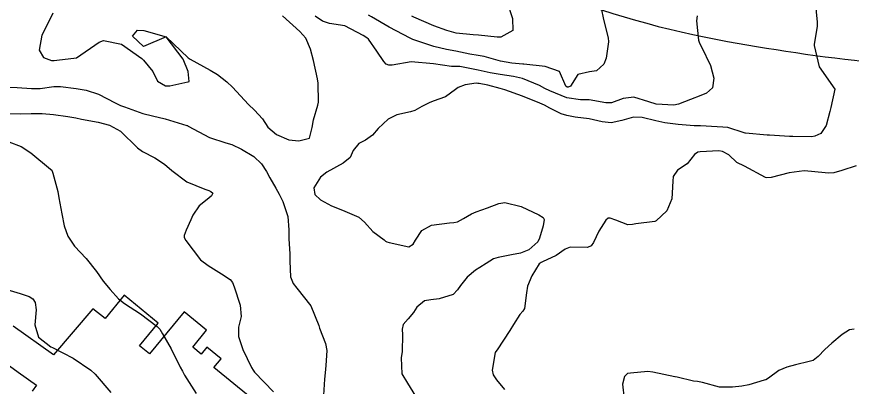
# Model space of a CAD drawing. Header units: metres. Extents: x 298520 to 308411, y 7433745 to 7450750.
# Drawn here: x 302178.8 to 302253.7, y 7441503.4 to 7441536.6 of the extents above; entities that cross this region are included whole.
import ezdxf

# ---------------------------------------------------------------- set-up
doc = ezdxf.new("R2010")
doc.units = ezdxf.units.M
doc.header["$LTSCALE"] = 10
for name, color, linetype in [('Curvas de Nivel 1m', 11, 'Continuous'), ('Curvas de Nivel 5m', 15, 'Continuous'), ('Edificações', 30, 'Continuous'), ('Vias Primárias', 230, 'Continuous')]:
    doc.layers.add(name, color=color, linetype=linetype)

msp = doc.modelspace()

# ---------------------------------------------------------------- linework, layer by layer
at = {"layer": 'Curvas de Nivel 1m', "flags": 128}
for points, elevation in [([(302222.748, 7441537.924), (302223.236, 7441536.46), (302223.261, 7441535.375), (302222.167, 7441534.775), (302221.857, 7441534.785), (302220.17, 7441534.963), (302219.69, 7441534.985), (302218.172, 7441535.151), (302217.332, 7441535.376), (302216.182, 7441535.801), (302214.391, 7441536.568), (302214.194, 7441536.657)], 723), ([(302231.173, 7441537.4), (302231.381, 7441536.368), (302231.811, 7441534.721), (302231.841, 7441534.363), (302231.618, 7441532.895), (302231.425, 7441532.367), (302230.752, 7441531.759), (302230.136, 7441531.668), (302229.092, 7441531.432), (302228.429, 7441530.397), (302228.215, 7441530.305), (302228.122, 7441530.312), (302228.018, 7441530.402), (302227.432, 7441531.707), (302226.14, 7441532.16), (302224.234, 7441532.357), (302224.142, 7441532.37), (302223.159, 7441532.46), (302222.144, 7441532.627), (302220.699, 7441533.042), (302220.149, 7441533.148), (302219.396, 7441533.262), (302218.153, 7441533.519), (302217.297, 7441533.676), (302216.157, 7441533.936), (302214.299, 7441534.569), (302214.164, 7441534.626), (302214.053, 7441534.683), (302212.179, 7441535.69), (302210.575, 7441536.614), (302210.322, 7441536.746)], 722), ([(302239.773, 7441536.688), (302239.722, 7441536.265), (302239.912, 7441534.517), (302239.981, 7441534.262), (302240.159, 7441533.905), (302240.966, 7441532.252), (302241.267, 7441531.108), (302241.146, 7441530.25), (302240.614, 7441529.749), (302240.106, 7441529.548), (302239.173, 7441529.203), (302238.1, 7441528.774), (302237.687, 7441528.699), (302236.1, 7441528.767), (302235.446, 7441528.973), (302234.109, 7441529.395), (302233.161, 7441529.29), (302232.101, 7441528.888), (302231.581, 7441528.885), (302230.105, 7441529.165), (302229.315, 7441529.177), (302228.107, 7441529.33), (302226.579, 7441529.96), (302226.119, 7441530.192), (302225.641, 7441530.435), (302224.129, 7441531.072), (302223.329, 7441531.26), (302222.133, 7441531.434), (302221.235, 7441531.584), (302220.136, 7441531.811), (302218.497, 7441532.159), (302218.139, 7441532.163), (302217.755, 7441532.142), (302216.141, 7441532.385), (302214.143, 7441532.57), (302212.441, 7441532.286), (302212.14, 7441532.277), (302211.913, 7441532.366), (302211.699, 7441532.597), (302211.066, 7441533.52), (302210.301, 7441534.618), (302210.165, 7441534.731), (302209.847, 7441534.944), (302208.18, 7441535.809), (302206.818, 7441536.025), (302206.186, 7441536.233), (302205.527, 7441536.677)], 721), ([(302178.112, 7441530.298), (302178.829, 7441530.276), (302180.111, 7441530.178), (302180.886, 7441530.194), (302182.114, 7441530.358), (302182.686, 7441530.373), (302184.112, 7441530.189), (302185.01, 7441530.016), (302186.104, 7441529.67), (302187.616, 7441528.885), (302188.091, 7441528.66), (302188.439, 7441528.526), (302190.084, 7441527.942), (302190.951, 7441527.716), (302192.079, 7441527.457), (302194.021, 7441526.863), (302194.073, 7441526.846), (302194.138, 7441526.809), (302196.058, 7441525.79), (302197.512, 7441525.307), (302198.049, 7441525.142), (302198.932, 7441524.751), (302200.036, 7441524.07), (302200.722, 7441523.422), (302201.175, 7441522.723), (302201.463, 7441522.164), (302202.008, 7441521.226), (302202.306, 7441520.707), (302202.643, 7441520.054), (302203.083, 7441518.699), (302203.163, 7441517.496), (302203.183, 7441516.698), (302203.27, 7441515.359), (302203.263, 7441514.697), (302203.336, 7441513.271), (302203.567, 7441512.693), (302203.899, 7441512.268), (302205.156, 7441510.677), (302205.857, 7441508.922), (302205.929, 7441508.669), (302206.464, 7441507.285), (302206.59, 7441506.659), (302206.477, 7441505.318), (302206.423, 7441504.661), (302206.362, 7441504.104), (302206.275, 7441502.663)], 721), ([(302178.082, 7441527.947), (302179.154, 7441527.918), (302180.083, 7441527.95), (302181.066, 7441527.949), (302182.082, 7441527.844), (302183.355, 7441527.663), (302184.079, 7441527.536), (302184.586, 7441527.431), (302186.075, 7441527.15), (302187.104, 7441526.89), (302188.068, 7441526.348), (302189.614, 7441524.864), (302190.04, 7441524.528), (302191.162, 7441523.971), (302192.029, 7441523.4), (302192.671, 7441522.824), (302194.013, 7441521.81), (302195.647, 7441521.154), (302196.005, 7441521.034), (302196.166, 7441520.949), (302196.36, 7441520.785), (302196.25, 7441520.535), (302195.996, 7441520.346), (302195.127, 7441519.658), (302194.569, 7441518.804), (302194.381, 7441518.394), (302193.959, 7441517.454), (302193.787, 7441516.979), (302193.801, 7441516.812), (302193.95, 7441516.534), (302195.26, 7441514.797), (302195.925, 7441514.29), (302197.138, 7441513.548), (302197.907, 7441513.029), (302198.125, 7441512.758), (302198.285, 7441512.371), (302198.819, 7441510.751), (302198.903, 7441509.714), (302198.672, 7441508.752), (302198.665, 7441507.931), (302199.054, 7441506.748), (302199.817, 7441505.152), (302199.97, 7441504.893), (302200.09, 7441504.736), (302201.787, 7441502.969)], 722), ([(302178.057, 7441525.408), (302179.164, 7441524.989), (302180.044, 7441524.401), (302181.814, 7441522.953), (302181.917, 7441522.846), (302182.019, 7441522.593), (302182.471, 7441520.945), (302182.557, 7441520.382), (302182.809, 7441518.942), (302183.043, 7441517.858), (302183.352, 7441516.936), (302183.944, 7441516.019), (302184.992, 7441514.919), (302185.916, 7441513.766), (302186.522, 7441512.901), (302187.144, 7441512.14), (302187.887, 7441511.309), (302188.431, 7441510.875), (302189.87, 7441509.971), (302191.376, 7441508.837), (302191.6, 7441508.583), (302191.846, 7441508.179), (302192.623, 7441506.822), (302193.444, 7441505.187), (302193.625, 7441504.812), (302193.808, 7441504.462), (302194.864, 7441502.799)], 723), ([(302254.034, 7441523.24), (302252.746, 7441522.825), (302252.028, 7441522.623), (302251.569, 7441522.583), (302250.029, 7441522.739), (302249.37, 7441522.806), (302248.027, 7441522.617), (302246.427, 7441522.184), (302246.023, 7441522.151), (302245.904, 7441522.191), (302244.033, 7441523.199), (302243.348, 7441523.532), (302242.62, 7441524.231), (302242.047, 7441524.525), (302241.72, 7441524.572), (302240.046, 7441524.484), (302239.852, 7441524.456), (302239.55, 7441524.265), (302238.897, 7441523.409), (302238.028, 7441522.838), (302237.638, 7441522.286), (302237.593, 7441521.861), (302237.513, 7441520.287), (302237.069, 7441519.212), (302236.12, 7441518.308), (302235.972, 7441518.252), (302234.27, 7441518.027), (302233.969, 7441517.971), (302233.571, 7441517.938), (302232.48, 7441518.352), (302231.976, 7441518.539), (302231.796, 7441518.541), (302231.598, 7441518.364), (302230.958, 7441517.375), (302230.501, 7441516.375), (302230.272, 7441516.053), (302229.946, 7441515.912), (302228.391, 7441515.95), (302227.944, 7441515.778), (302227.149, 7441515.198), (302225.926, 7441514.623), (302225.792, 7441514.564), (302225.621, 7441514.433), (302224.972, 7441513.379), (302224.568, 7441512.443), (302224.492, 7441511.849), (302224.31, 7441510.446), (302224.139, 7441510.187), (302223.875, 7441509.894), (302223.306, 7441509.013), (302222.989, 7441508.463), (302221.835, 7441506.737), (302221.723, 7441506.592), (302221.66, 7441506.482), (302221.399, 7441504.894), (302221.491, 7441504.483), (302221.798, 7441504.026), (302222.5, 7441503.18)], 719), ([(302177.894, 7441512.155), (302179.087, 7441511.792), (302179.888, 7441511.504), (302180.22, 7441511.309), (302180.441, 7441510.972), (302180.518, 7441510.326), (302180.406, 7441508.972), (302180.738, 7441507.863), (302181.834, 7441507.014), (302181.969, 7441506.949), (302183.823, 7441505.984), (302185.411, 7441504.914), (302185.807, 7441504.539), (302187.215, 7441502.889)], 724), ([(302253.86, 7441508.584), (302253.43, 7441508.525), (302252.791, 7441508.106), (302251.845, 7441507.317), (302251.213, 7441506.752), (302250.632, 7441506.132), (302250.181, 7441505.784), (302249.826, 7441505.696), (302248.588, 7441505.392), (302247.818, 7441505.187), (302247.109, 7441504.881), (302246.164, 7441504.186), (302245.94, 7441504.05), (302245.801, 7441503.997), (302244.403, 7441503.597), (302243.796, 7441503.484), (302242.938, 7441503.367), (302241.794, 7441503.393), (302240.245, 7441503.809), (302239.799, 7441503.895), (302239.456, 7441503.921), (302237.973, 7441504.278), (302237.803, 7441504.308), (302237.768, 7441504.316), (302235.809, 7441504.728), (302235.351, 7441504.773), (302233.808, 7441504.649), (302233.544, 7441504.597), (302233.262, 7441504.338), (302233.093, 7441503.638), (302233.235, 7441502.338)], 718)]:
    msp.add_lwpolyline(points, dxfattribs=dict(at, elevation=elevation))
at = {"layer": 'Curvas de Nivel 5m', "elevation": 720, "flags": 128}
for points in [[(302250.368, 7441537.982), (302250.548, 7441536.136), (302250.545, 7441535.779), (302250.276, 7441534.139), (302250.269, 7441534.032), (302250.721, 7441532.134), (302252.113, 7441530.12), (302251.755, 7441528.465), (302251.684, 7441528.124), (302251.353, 7441526.855), (302250.857, 7441526.132), (302250.317, 7441525.889), (302250.069, 7441525.857), (302248.358, 7441525.868), (302248.069, 7441525.883), (302246.258, 7441525.999), (302246.07, 7441526.005), (302244.1, 7441526.182), (302244.073, 7441526.186), (302243.997, 7441526.211), (302242.522, 7441526.678), (302242.078, 7441526.724), (302241.582, 7441526.741), (302240.079, 7441526.824), (302239.51, 7441526.834), (302238.08, 7441526.938), (302236.894, 7441527.111), (302236.083, 7441527.27), (302234.836, 7441527.572), (302234.086, 7441527.607), (302233.034, 7441527.297), (302232.08, 7441527.106), (302231.25, 7441527.2), (302230.084, 7441527.461), (302228.857, 7441527.621), (302228.086, 7441527.754), (302227.591, 7441527.91), (302226.578, 7441528.423), (302226.097, 7441528.671), (302225.664, 7441528.869), (302224.109, 7441529.494), (302222.533, 7441530.05), (302222.119, 7441530.184), (302221.009, 7441530.487), (302220.244, 7441530.618), (302220.124, 7441530.639), (302219.969, 7441530.657), (302218.98, 7441530.511), (302218.357, 7441530.28), (302218.116, 7441530.08), (302217.21, 7441529.43), (302216.1, 7441529.034), (302215.745, 7441528.907), (302215.102, 7441528.56), (302214.464, 7441528.191), (302214.088, 7441528.093), (302212.856, 7441527.812), (302212.081, 7441527.433), (302211.174, 7441526.603), (302210.68, 7441525.995), (302210.057, 7441525.539), (302209.444, 7441525.235), (302208.951, 7441524.631), (302208.668, 7441524.002), (302208.031, 7441523.466), (302206.578, 7441522.662), (302206.018, 7441522.209), (302205.423, 7441521.262), (302205.506, 7441520.675), (302205.996, 7441520.186), (302206.986, 7441519.656), (302207.982, 7441519.266), (302209.448, 7441518.625), (302209.968, 7441518.174), (302210.699, 7441517.347), (302211.708, 7441516.594), (302211.849, 7441516.489), (302211.95, 7441516.423), (302212.177, 7441516.36), (302213.944, 7441515.971), (302214.311, 7441516.203), (302214.521, 7441516.564), (302215.093, 7441517.427), (302215.967, 7441517.924), (302217.567, 7441518.124), (302217.969, 7441518.152), (302218.28, 7441518.207), (302218.836, 7441518.511), (302219.542, 7441518.942), (302219.982, 7441519.117), (302220.991, 7441519.486), (302221.994, 7441519.872), (302222.529, 7441519.938), (302223.99, 7441519.602), (302225.577, 7441518.836), (302225.975, 7441518.592), (302226.057, 7441518.429), (302225.967, 7441517.87), (302225.647, 7441516.742), (302225.487, 7441516.435), (302224.687, 7441515.698), (302223.937, 7441515.409), (302223.13, 7441515.267), (302221.931, 7441515.004), (302221.53, 7441514.883), (302220.857, 7441514.491), (302220.296, 7441514.119), (302219.917, 7441513.871), (302219.175, 7441513.243), (302218.559, 7441512.513), (302218.303, 7441512.112), (302217.895, 7441511.708), (302216.658, 7441511.306), (302215.89, 7441511.209), (302215.321, 7441511.123), (302214.635, 7441510.562), (302214.347, 7441510.094), (302213.867, 7441509.514), (302213.437, 7441508.998), (302213.329, 7441508.578), (302213.351, 7441508.08), (302213.327, 7441506.578), (302213.254, 7441506.006), (302213.289, 7441504.578), (302213.8, 7441503.725), (302214.537, 7441502.562)], [(302182.011, 7441536.953), (302181.415, 7441535.72), (302181.016, 7441534.967), (302180.795, 7441533.616), (302181.163, 7441532.965), (302181.882, 7441532.696), (302182.14, 7441532.687), (302182.376, 7441532.712), (302184.143, 7441532.93), (302186.157, 7441534.343), (302186.569, 7441534.485), (302188.156, 7441534.148), (302189.992, 7441532.862), (302190.142, 7441532.727), (302190.976, 7441531.692), (302191.383, 7441530.841), (302192.117, 7441530.408), (302192.515, 7441530.428), (302194.122, 7441530.765), (302194.158, 7441530.774), (302194.23, 7441530.809), (302194.132, 7441531.715), (302193.685, 7441532.815), (302192.163, 7441534.83), (302190.154, 7441533.936), (302189.147, 7441534.87), (302189.614, 7441535.423), (302190.171, 7441535.372), (302192.163, 7441534.83), (302194.144, 7441532.939), (302194.323, 7441532.808), (302196.133, 7441531.813), (302196.779, 7441531.43), (302197.607, 7441530.768), (302198.116, 7441530.29), (302199.554, 7441528.745), (302200.088, 7441528.222), (302200.797, 7441527.446), (302201.278, 7441526.722), (302202.063, 7441526.04), (302203.172, 7441525.583), (302204.055, 7441525.474), (302205.028, 7441525.711), (302205.275, 7441526.678), (302205.375, 7441527.382), (302205.782, 7441528.673), (302205.822, 7441528.947), (302205.808, 7441530.673), (302205.754, 7441531.046), (302205.37, 7441532.678), (302205.116, 7441533.718), (302204.693, 7441534.685), (302204.172, 7441535.299), (302202.612, 7441536.706)]]:
    msp.add_lwpolyline(points, dxfattribs=at)
at = {"layer": 'Edificações'}
for points in [[(302199.691, 7441502.481), (302196.452, 7441505.132), (302197.111, 7441505.937), (302195.835, 7441506.981), (302195.318, 7441506.348), (302194.555, 7441506.972), (302195.801, 7441508.494), (302193.774, 7441510.152), (302190.673, 7441506.362), (302189.798, 7441507.078), (302191.465, 7441509.115), (302188.4, 7441511.624), (302186.697, 7441509.543), (302185.612, 7441510.414), (302182.06, 7441506.267), (302178.471, 7441508.85)], [(302176.669, 7441506.345), (302178.912, 7441504.731), (302180.552, 7441503.551), (302180.173, 7441503.024)]]:
    msp.add_lwpolyline(points, dxfattribs=at)
at = {"layer": 'Vias Primárias'}
msp.add_lwpolyline([(302226.238, 7441539.026, 0.04935), (302242.491, 7441534.4, 0.038561), (302270.682, 7441531.525, -0.004636), (302284.875, 7441531.045, 0.001863), (302323.408, 7441529.527, 0.002675), (302343.81, 7441528.909, -0.043631)], format="xyb", dxfattribs=at)

doc.saveas('drawing.dxf')
